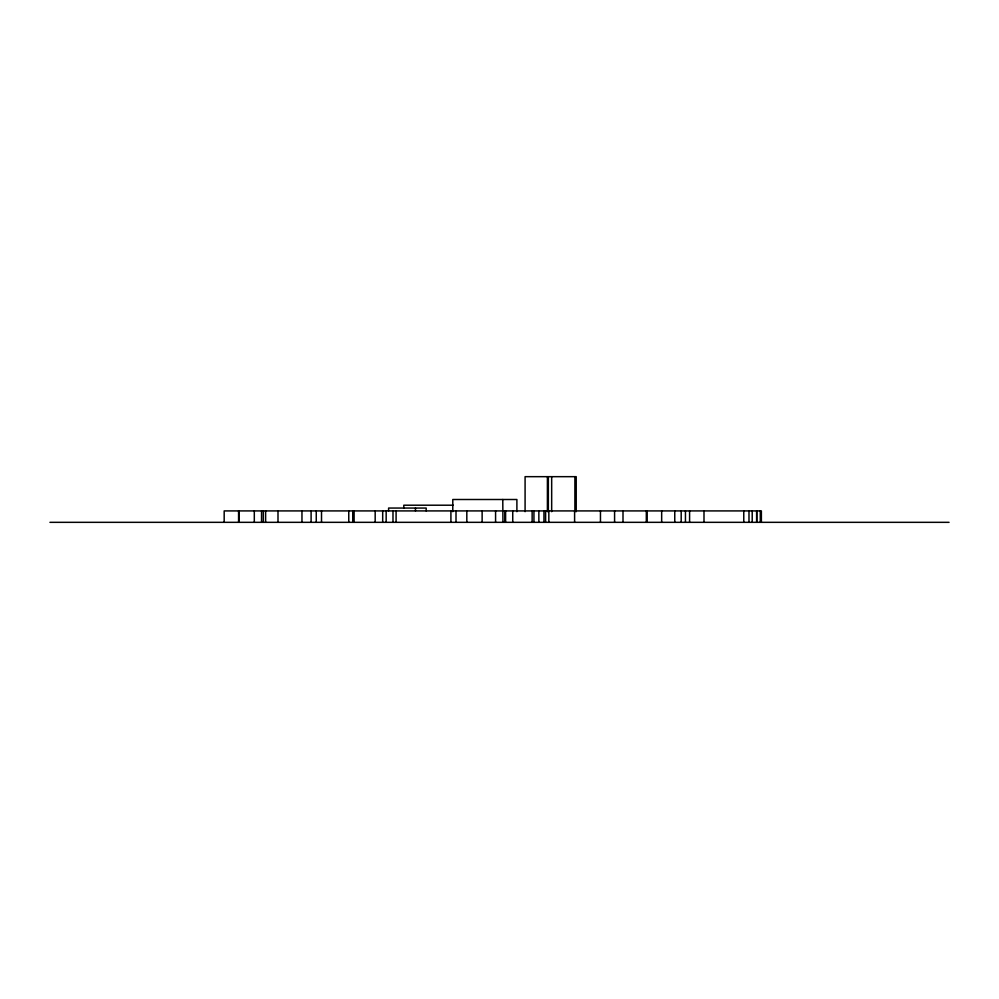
<?xml version="1.0" encoding="UTF-8"?>
<svg xmlns="http://www.w3.org/2000/svg" width="999" height="999" viewBox="0 0 999 999"><rect width="100%" height="100%" fill="white"/><g stroke="black" fill="none" stroke-linecap="round" stroke-linejoin="round"><path stroke-width="1.5" d="M453.209 505.207L403.796 505.207L403.796 508.316M49.95 522.327L949.05 522.327M761.375 522.327L761.375 510.914L224.176 510.914L224.176 522.327M760.289 510.914L760.289 522.327M756.767 510.914L756.767 522.327M756.618 510.914L756.618 522.327M752.21 510.914L752.21 522.327M748.988 510.914L748.988 522.327M743.768 510.914L743.768 522.327M703.995 510.914L703.995 522.327M689.585 510.914L689.585 522.327M685.451 510.914L685.451 522.327M681.193 510.914L681.193 522.327M674.762 510.914L674.762 522.327M661.663 510.914L661.663 522.327M647.127 510.914L647.127 522.327M646.316 510.914L646.316 522.327M623.001 510.914L623.001 522.327M614.585 510.914L614.585 522.327M600.461 510.914L600.461 522.327M576.211 511.675L576.211 476.673L525.087 476.673L525.087 511.675M574.9 476.673L574.9 511.675M574.6 510.914L574.6 522.327M551.673 476.673L551.673 511.675M548.838 510.914L548.838 522.327M548.351 476.673L548.351 511.675M547.402 476.673L547.402 511.675M545.604 510.914L545.604 522.327M543.956 510.914L543.956 522.327M538.861 510.914L538.861 522.327M533.941 510.914L533.941 522.327M532.142 510.914L532.142 522.327M516.895 511.675L516.895 499.5L452.784 499.5L452.784 511.675M512.737 510.914L512.737 522.327M505.606 510.914L505.606 522.327M504.92 510.914L504.92 522.327M502.772 499.5L502.947 522.327M495.579 510.914L495.579 522.327M482.13 510.914L482.13 522.327M466.82 510.914L466.82 522.327M456.006 510.914L456.006 522.327M450.911 510.914L450.911 522.327M426.186 510.914L426.186 508.054L388.599 508.054L388.599 510.914M415.459 508.054L415.459 510.914M396.091 510.914L396.091 522.327M392.982 510.914L392.982 522.327M386.163 510.914L386.163 522.327M382.692 510.914L382.692 522.327M375.174 510.914L375.174 522.327M354.108 510.914L354.108 522.327M352.997 510.914L352.997 522.327M352.759 510.914L352.759 522.327M348.763 510.914L348.763 522.327M321.516 510.914L321.516 522.327M316.258 510.914L316.258 522.327M311.101 510.914L311.101 522.327M301.96 510.914L301.96 522.327M277.997 510.914L277.997 522.327M265.622 510.914L265.622 522.327M263.324 510.914L263.324 522.327M261.551 510.914L261.551 522.327M254.308 510.914L254.308 522.327M238.986 510.914L238.986 522.327M238.574 510.914L238.574 522.327"/></g></svg>
